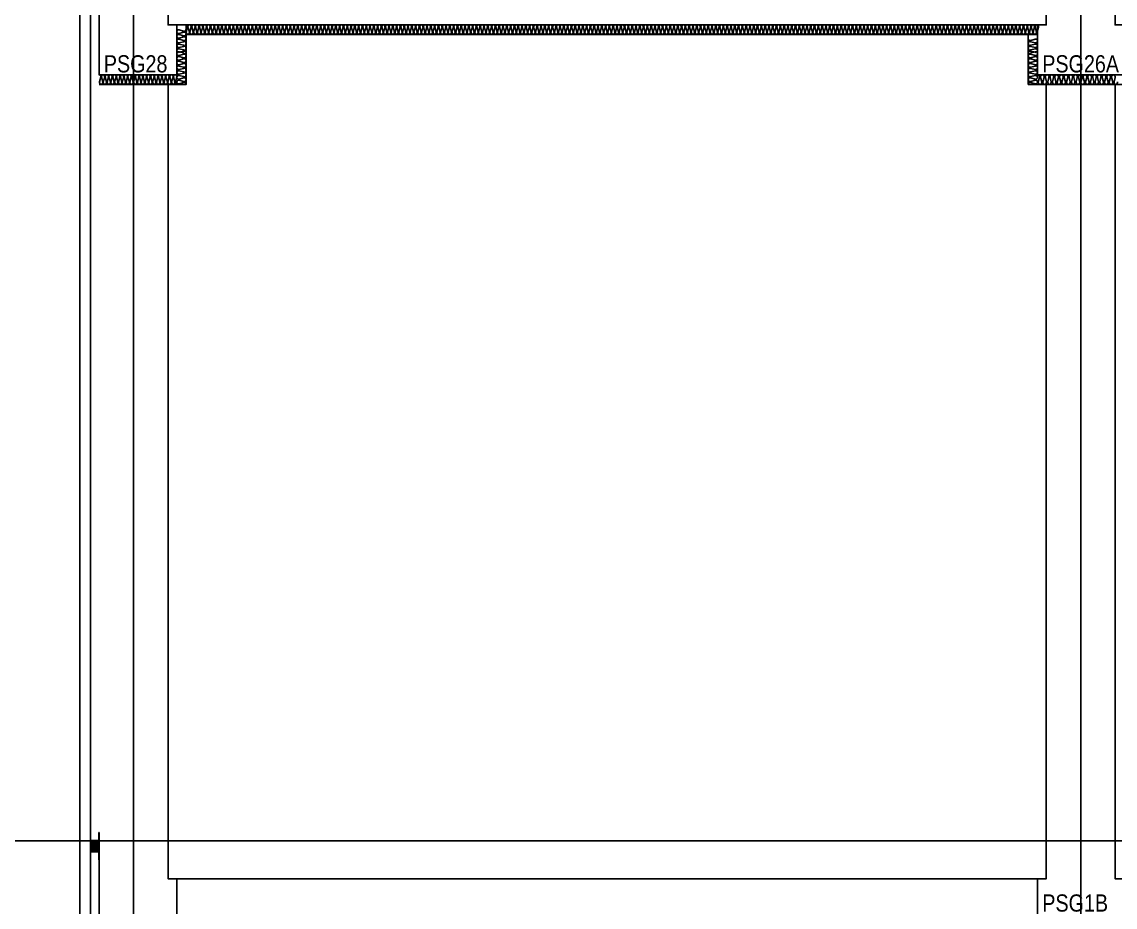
# Model space of a CAD drawing. Header units: millimetres. Extents: x 4754612 to 5801174, y 2368242 to 2777223.
# Drawn here: x 4906365 to 4919063, y 2606980 to 2617266 of the extents above; entities that cross this region are included whole.
import ezdxf
from ezdxf.enums import TextEntityAlignment as Align

# ---------------------------------------------------------------- set-up
doc = ezdxf.new("R2010")
doc.units = ezdxf.units.MM
doc.header["$LTSCALE"] = 1000
doc.linetypes.add('CEN', pattern=[6.2, 6, -0.1, 0, -0.1])
doc.layers.get('DEFPOINTS').update_dxf_attribs({"color": 151})
for name, color, linetype in [('A-ELE-8', 8, 'Continuous'), ('A-중심선', 10, 'CEN'), ('CON', 2, 'Continuous'), ('ELE-3', 6, 'Continuous'), ('FIN-1', 9, 'Continuous'), ('HAT-252', 252, 'Continuous'), ('INS', 251, 'Continuous'), ('PIR판넬', 4, 'Continuous')]:
    doc.layers.add(name, color=color, linetype=linetype)
doc.styles.add('A.NARROW', font='ARIALN.TTF')

# ---------------------------------------------------------------- blocks, each defined once
blk = doc.blocks.new('zw$5D6A')
at = {"layer": 'CON'}
blk.add_lwpolyline([(0, 0), (0, -1100), (900, -1100), (900, -440), (800, -440), (800, 0)], close=True, dxfattribs=at)
at = {"layer": 'DEFPOINTS', "style": 'A.NARROW'}
blk.add_text('PSG2C', height=200, dxfattribs=at).set_placement((54, -972, 0), align=Align.MIDDLE_LEFT)
blk = doc.blocks.new('zw$CF19')
at = {"layer": 'CON'}
blk.add_lwpolyline([(-500, -1100), (-500, -440), (-400, -440), (-400, 0), (400, 0), (400, -440), (500, -440), (500, -1100)], close=True, dxfattribs=at)
at = {"layer": 'DEFPOINTS', "style": 'A.NARROW'}
for s, p in [('PSG1B', (-446, -722, 0)), ('PSG1C', (-446, -972, 0))]:
    blk.add_text(s, height=200, dxfattribs=at).set_placement(p, align=Align.MIDDLE_LEFT)

msp = doc.modelspace()

# ---------------------------------------------------------------- hatches: boundary and pattern name
at = {"layer": 'HAT-252'}
h = msp.add_hatch(dxfattribs=at)
h.set_pattern_fill('CORK', color=256, scale=2.4, style=0)
h.set_pattern_definition([(0, (389154.955, -711207.3365), (0, 7.62), []), (135, (389158.765, -711211.146), (-15.24000658, -15.24000658), [10.776312, -10.776312]), (135, (389160.67, -711211.146), (-15.24000658, -15.24000658), [10.776312, -10.776312]), (135, (389162.575, -711211.146), (-15.24000658, -15.24000658), [10.776312, -10.776312])])
h.paths.add_polyline_path([(4907263.3, 2607749.621), (4907163.3, 2607749.621), (4907163.3, 2607624.621), (4907263.3, 2607624.621)])

# ---------------------------------------------------------------- linework, layer by layer
at = {"layer": 'A-ELE-8'}
for p, q in [((4908063.3, 2616539.621), (4908063.3, 2607749.621)), ((4918263.3, 2616539.621), (4918263.3, 2607749.621)), ((4919063.3, 2616539.621), (4919063.3, 2607749.621))]:
    msp.add_line(p, q, dxfattribs=at)
at = {"layer": 'A-중심선', "ltscale": 5}
for p, q in [((4907663.3, 2560495.412), (4907663.3, 2645427.791)), ((4918663.3, 2560495.412), (4918663.3, 2645427.791)), ((4867905.529, 2607749.621), (5176073.3, 2607749.621))]:
    msp.add_line(p, q, dxfattribs=at)
at = {"layer": 'CON'}
for p, q in [((4908163.3, 2617229.621), (4918163.3, 2617229.621)), ((4907563.3, 2607749.621), (5116763.3, 2607749.621)), ((4908163.3, 2607309.583), (4918163.3, 2607309.583))]:
    msp.add_line(p, q, dxfattribs=at)
for points in [[(4907263.3, 2617649.621), (4907263.3, 2616649.621), (4908163.3, 2616649.621), (4908163.3, 2617229.621), (4908063.3, 2617229.621), (4908063.3, 2617649.621)], [(4919163.3, 2617229.621), (4919163.3, 2616649.621), (4918163.3, 2616649.621), (4918163.3, 2617229.621), (4918263.3, 2617229.621), (4918263.3, 2617649.621), (4919063.3, 2617649.621), (4919063.3, 2617229.621)]]:
    msp.add_lwpolyline(points, close=True, dxfattribs=at)
at = {"layer": 'ELE-3'}
for p, q in [((4907259.46, 2607845.622), (4907259.46, 2607753.461)), ((4907259.46, 2607845.622), (4907263.3, 2607845.622)), ((4907263.3, 2607845.622), (4907263.3, 2607749.621)), ((4907259.46, 2607753.461), (4907163.3, 2607753.461)), ((4907163.3, 2607749.621), (4907163.3, 2607753.461)), ((4907263.3, 2607749.621), (4907163.3, 2607749.621)), ((4907263.3, 2607624.621), (4907163.3, 2607624.621)), ((4907163.3, 2607624.621), (4907163.3, 2607620.781)), ((4907259.46, 2607620.781), (4907163.3, 2607620.781)), ((4907259.46, 2607528.621), (4907259.46, 2607620.781)), ((4907259.46, 2607528.621), (4907263.3, 2607528.621)), ((4907263.3, 2607528.621), (4907263.3, 2607624.621))]:
    msp.add_line(p, q, dxfattribs=at)
at = {"layer": 'FIN-1'}
msp.add_lwpolyline([(4907263.3, 2607749.621), (4907163.3, 2607749.621), (4907163.3, 2607624.621), (4907263.3, 2607624.621)], close=True, dxfattribs=at)
at = {"layer": 'INS'}
msp.add_line((4908273.3, 2617119.621), (4918163.3, 2617119.621), dxfattribs=at)
for points in [[(4907263.3, 2616539.621), (4908273.3, 2616539.621), (4908273.3, 2617229.621)], [(4918053.3, 2617119.621), (4918053.3, 2616539.621), (4919273.3, 2616539.621), (4919273.3, 2617119.621)]]:
    msp.add_lwpolyline(points, dxfattribs=at)
for points in [[(4908273.3, 2616539.621, 0.524855656), (4908243.49, 2616560.191), (4908193.11, 2616546.551, -1.449197861), (4908193.11, 2616587.691), (4908243.49, 2616574.051, 0.524855656), (4908273.3, 2616594.621, 0.524855656), (4908243.49, 2616615.191), (4908193.11, 2616601.551, -1.449197861), (4908193.11, 2616642.691), (4908243.49, 2616629.051, 0.524855656), (4908273.3, 2616649.621, 0.524855656), (4908243.49, 2616670.191), (4908193.11, 2616656.551, -1.449197861), (4908193.11, 2616697.691), (4908243.49, 2616684.051, 0.524855656), (4908273.3, 2616704.621, 0.524855656), (4908243.49, 2616725.191), (4908193.11, 2616711.551, -1.449197861), (4908193.11, 2616752.691), (4908243.49, 2616739.051, 0.524855656), (4908273.3, 2616759.621, 0.524855656), (4908243.49, 2616780.191), (4908193.11, 2616766.551, -1.449197861), (4908193.11, 2616807.691), (4908243.49, 2616794.051, 0.524855656), (4908273.3, 2616814.621, 0.524855656), (4908243.49, 2616835.191), (4908193.11, 2616821.551, -1.449197861), (4908193.11, 2616862.691), (4908243.49, 2616849.051, 0.524855656), (4908273.3, 2616869.621, 0.524855656), (4908243.49, 2616890.191), (4908193.11, 2616876.551, -1.449197861), (4908193.11, 2616917.691), (4908243.49, 2616904.051, 0.63756708), (4908273.3, 2616904.621, 0.524855656), (4908243.49, 2616925.191), (4908193.11, 2616911.551, -1.449197861), (4908193.11, 2616952.691), (4908243.49, 2616939.051, 0.524855656), (4908273.3, 2616959.621, 0.524855656), (4908243.49, 2616980.191), (4908193.11, 2616966.551, -1.449197861), (4908193.11, 2617007.691), (4908243.49, 2616994.051, 0.524855656), (4908273.3, 2617014.621, 0.524855656), (4908243.49, 2617035.191), (4908193.11, 2617021.551, -1.449197861), (4908193.11, 2617062.691), (4908243.49, 2617049.051, 0.524855656), (4908273.3, 2617069.621, 0.524855656), (4908243.49, 2617090.191), (4908193.11, 2617076.551, -1.449197861), (4908193.11, 2617117.691), (4908243.49, 2617104.051, 0.524855656), (4908273.3, 2617124.621, 0.524855656), (4908243.49, 2617145.191), (4908193.11, 2617131.551, -1.449197861), (4908193.11, 2617172.691), (4908243.49, 2617159.051, 0.524855656), (4908273.3, 2617179.621)], [(4908263.3, 2617229.274, -0.596032653), (4908288.304, 2617204.321), (4908271.867, 2617149.534, 1.34), (4908310.367, 2617149.534), (4908293.93, 2617204.321), (4908293.93, 2617204.321, -1.34), (4908332.43, 2617204.321), (4908315.993, 2617149.534, 1.34), (4908354.493, 2617149.534), (4908338.056, 2617204.321), (4908338.056, 2617204.321, -1.34), (4908376.556, 2617204.321), (4908360.119, 2617149.534, 1.34), (4908398.619, 2617149.534), (4908382.182, 2617204.321), (4908382.182, 2617204.321, -1.34), (4908420.682, 2617204.321), (4908404.245, 2617149.534, 1.34), (4908442.745, 2617149.534), (4908426.308, 2617204.321), (4908426.308, 2617204.321, -1.34), (4908464.808, 2617204.321), (4908448.371, 2617149.534, 1.34), (4908486.871, 2617149.534), (4908470.434, 2617204.321), (4908470.434, 2617204.321, -1.34), (4908508.934, 2617204.321), (4908492.497, 2617149.534, 1.34), (4908530.997, 2617149.534), (4908514.56, 2617204.321), (4908514.56, 2617204.321, -1.34), (4908553.06, 2617204.321), (4908536.623, 2617149.534, 1.34), (4908575.123, 2617149.534), (4908558.686, 2617204.321), (4908558.686, 2617204.321, -1.34), (4908597.186, 2617204.321), (4908580.749, 2617149.534, 1.34), (4908619.249, 2617149.534), (4908602.812, 2617204.321), (4908602.812, 2617204.321, -1.34), (4908641.312, 2617204.321), (4908624.875, 2617149.534, 1.34), (4908663.375, 2617149.534), (4908646.938, 2617204.321), (4908646.938, 2617204.321, -1.34), (4908685.438, 2617204.321), (4908669.001, 2617149.534, 1.34), (4908707.501, 2617149.534), (4908691.064, 2617204.321), (4908691.064, 2617204.321, -1.34), (4908729.564, 2617204.321), (4908713.127, 2617149.534, 1.34), (4908751.627, 2617149.534), (4908735.19, 2617204.321), (4908735.19, 2617204.321, -1.34), (4908773.69, 2617204.321), (4908757.253, 2617149.534, 1.34), (4908795.753, 2617149.534), (4908779.316, 2617204.321), (4908779.316, 2617204.321, -1.34), (4908817.816, 2617204.321), (4908801.379, 2617149.534, 1.34), (4908839.879, 2617149.534), (4908823.442, 2617204.321), (4908823.442, 2617204.321, -1.34), (4908861.942, 2617204.321), (4908845.505, 2617149.534, 1.34), (4908884.005, 2617149.534), (4908867.568, 2617204.321), (4908867.568, 2617204.321, -1.34), (4908906.068, 2617204.321), (4908889.63, 2617149.534, 1.34), (4908928.13, 2617149.534), (4908911.693, 2617204.321), (4908911.693, 2617204.321, -1.34), (4908950.193, 2617204.321), (4908933.756, 2617149.534, 1.34), (4908972.256, 2617149.534), (4908955.819, 2617204.321), (4908955.819, 2617204.321, -1.34), (4908994.319, 2617204.321), (4908977.882, 2617149.534, 1.34), (4909016.382, 2617149.534), (4908999.945, 2617204.321), (4908999.945, 2617204.321, -1.34), (4909038.445, 2617204.321), (4909022.008, 2617149.534, 1.34), (4909060.508, 2617149.534), (4909044.071, 2617204.321), (4909044.071, 2617204.321, -1.34), (4909082.571, 2617204.321), (4909066.134, 2617149.534, 1.34), (4909104.634, 2617149.534), (4909088.197, 2617204.321), (4909088.197, 2617204.321, -1.34), (4909126.697, 2617204.321), (4909110.26, 2617149.534, 1.34), (4909148.76, 2617149.534), (4909132.323, 2617204.321), (4909132.323, 2617204.321, -1.34), (4909170.823, 2617204.321), (4909154.386, 2617149.534, 1.34), (4909192.886, 2617149.534), (4909176.449, 2617204.321), (4909176.449, 2617204.321, -1.34), (4909214.949, 2617204.321), (4909198.512, 2617149.534, 1.34), (4909237.012, 2617149.534), (4909220.575, 2617204.321), (4909220.575, 2617204.321, -1.34), (4909259.075, 2617204.321), (4909242.638, 2617149.534, 1.34), (4909281.138, 2617149.534), (4909264.701, 2617204.321), (4909264.701, 2617204.321, -1.34), (4909303.201, 2617204.321), (4909286.764, 2617149.534, 1.34), (4909325.264, 2617149.534), (4909308.827, 2617204.321), (4909308.827, 2617204.321, -1.34), (4909347.327, 2617204.321), (4909330.89, 2617149.534, 1.34), (4909369.39, 2617149.534), (4909352.953, 2617204.321), (4909352.953, 2617204.321, -1.34), (4909391.453, 2617204.321), (4909375.016, 2617149.534, 1.34), (4909413.516, 2617149.534), (4909397.079, 2617204.321), (4909397.079, 2617204.321, -1.34), (4909435.579, 2617204.321), (4909419.142, 2617149.534, 1.34), (4909457.642, 2617149.534), (4909441.205, 2617204.321), (4909441.205, 2617204.321, -1.34), (4909479.705, 2617204.321), (4909463.268, 2617149.534, 1.34), (4909501.768, 2617149.534), (4909485.331, 2617204.321), (4909485.331, 2617204.321, -1.34), (4909523.831, 2617204.321), (4909507.394, 2617149.534, 1.34), (4909545.894, 2617149.534), (4909529.457, 2617204.321), (4909529.457, 2617204.321, -1.34), (4909567.957, 2617204.321), (4909551.52, 2617149.534, 1.34), (4909590.02, 2617149.534), (4909573.583, 2617204.321), (4909573.583, 2617204.321, -1.34), (4909612.083, 2617204.321), (4909595.646, 2617149.534, 1.34), (4909634.146, 2617149.534), (4909617.709, 2617204.321), (4909617.709, 2617204.321, -1.34), (4909656.209, 2617204.321), (4909639.772, 2617149.534, 1.34), (4909678.272, 2617149.534), (4909661.835, 2617204.321), (4909661.835, 2617204.321, -1.34), (4909700.335, 2617204.321), (4909683.898, 2617149.534, 1.34), (4909722.398, 2617149.534), (4909705.961, 2617204.321), (4909705.961, 2617204.321, -1.34), (4909744.461, 2617204.321), (4909728.024, 2617149.534, 1.34), (4909766.524, 2617149.534), (4909750.087, 2617204.321), (4909750.087, 2617204.321, -1.34), (4909788.587, 2617204.321), (4909772.15, 2617149.534, 1.34), (4909810.65, 2617149.534), (4909794.213, 2617204.321), (4909794.213, 2617204.321, -1.34), (4909832.713, 2617204.321), (4909816.276, 2617149.534, 1.34), (4909854.776, 2617149.534), (4909838.339, 2617204.321), (4909838.339, 2617204.321, -1.34), (4909876.839, 2617204.321), (4909860.402, 2617149.534, 1.34), (4909898.902, 2617149.534), (4909882.465, 2617204.321), (4909882.465, 2617204.321, -1.34), (4909920.965, 2617204.321), (4909904.527, 2617149.534, 1.34), (4909943.027, 2617149.534), (4909926.59, 2617204.321), (4909926.59, 2617204.321, -1.34), (4909965.09, 2617204.321), (4909948.653, 2617149.534, 1.34), (4909987.153, 2617149.534), (4909970.716, 2617204.321), (4909970.716, 2617204.321, -1.34), (4910009.216, 2617204.321), (4909992.779, 2617149.534, 1.34), (4910031.279, 2617149.534), (4910014.842, 2617204.321), (4910014.842, 2617204.321, -1.34), (4910053.342, 2617204.321), (4910036.905, 2617149.534, 1.34), (4910075.405, 2617149.534), (4910058.968, 2617204.321), (4910058.968, 2617204.321, -1.34), (4910097.468, 2617204.321), (4910081.031, 2617149.534, 1.34), (4910119.531, 2617149.534), (4910103.094, 2617204.321), (4910103.094, 2617204.321, -1.34), (4910141.594, 2617204.321), (4910125.157, 2617149.534, 1.34), (4910163.657, 2617149.534), (4910147.22, 2617204.321), (4910147.22, 2617204.321, -1.34), (4910185.72, 2617204.321), (4910169.283, 2617149.534, 1.34), (4910207.783, 2617149.534), (4910191.346, 2617204.321), (4910191.346, 2617204.321, -1.34), (4910229.846, 2617204.321), (4910213.409, 2617149.534, 1.34), (4910251.909, 2617149.534), (4910235.472, 2617204.321), (4910235.472, 2617204.321, -1.34), (4910273.972, 2617204.321), (4910257.535, 2617149.534, 1.34), (4910296.035, 2617149.534), (4910279.598, 2617204.321), (4910279.598, 2617204.321, -1.34), (4910318.098, 2617204.321), (4910301.661, 2617149.534, 1.34), (4910340.161, 2617149.534), (4910323.724, 2617204.321), (4910323.724, 2617204.321, -1.34), (4910362.224, 2617204.321), (4910345.787, 2617149.534, 1.34), (4910384.287, 2617149.534), (4910367.85, 2617204.321), (4910367.85, 2617204.321, -1.34), (4910406.35, 2617204.321), (4910389.913, 2617149.534, 1.34), (4910428.413, 2617149.534), (4910411.976, 2617204.321), (4910411.976, 2617204.321, -1.34), (4910450.476, 2617204.321), (4910434.039, 2617149.534, 1.34), (4910472.539, 2617149.534), (4910456.102, 2617204.321), (4910456.102, 2617204.321, -1.34), (4910494.602, 2617204.321), (4910478.165, 2617149.534, 1.34), (4910516.665, 2617149.534), (4910500.228, 2617204.321), (4910500.228, 2617204.321, -1.34), (4910538.728, 2617204.321), (4910522.291, 2617149.534, 1.34), (4910560.791, 2617149.534), (4910544.354, 2617204.321), (4910544.354, 2617204.321, -1.34), (4910582.854, 2617204.321), (4910566.417, 2617149.534, 1.34), (4910604.917, 2617149.534), (4910588.48, 2617204.321), (4910588.48, 2617204.321, -1.34), (4910626.98, 2617204.321), (4910610.543, 2617149.534, 1.34), (4910649.043, 2617149.534), (4910632.606, 2617204.321), (4910632.606, 2617204.321, -1.34), (4910671.106, 2617204.321), (4910654.669, 2617149.534, 1.34), (4910693.169, 2617149.534), (4910676.732, 2617204.321), (4910676.732, 2617204.321, -1.34), (4910715.232, 2617204.321), (4910698.795, 2617149.534, 1.34), (4910737.295, 2617149.534), (4910720.858, 2617204.321), (4910720.858, 2617204.321, -1.34), (4910759.358, 2617204.321), (4910742.921, 2617149.534, 1.34), (4910781.421, 2617149.534), (4910764.984, 2617204.321), (4910764.984, 2617204.321, -1.34), (4910803.484, 2617204.321), (4910787.047, 2617149.534, 1.34), (4910825.547, 2617149.534), (4910809.11, 2617204.321), (4910809.11, 2617204.321, -1.34), (4910847.61, 2617204.321), (4910831.173, 2617149.534, 1.34), (4910869.673, 2617149.534), (4910853.236, 2617204.321), (4910853.236, 2617204.321, -1.34), (4910891.736, 2617204.321), (4910875.299, 2617149.534, 1.34), (4910913.799, 2617149.534), (4910897.362, 2617204.321), (4910897.362, 2617204.321, -1.34), (4910935.862, 2617204.321), (4910919.424, 2617149.534, 1.34), (4910957.924, 2617149.534), (4910941.487, 2617204.321), (4910941.487, 2617204.321, -1.34), (4910979.987, 2617204.321), (4910963.55, 2617149.534, 1.34), (4911002.05, 2617149.534), (4910985.613, 2617204.321), (4910985.613, 2617204.321, -1.34), (4911024.113, 2617204.321), (4911007.676, 2617149.534, 1.34), (4911046.176, 2617149.534), (4911029.739, 2617204.321), (4911029.739, 2617204.321, -1.34), (4911068.239, 2617204.321), (4911051.802, 2617149.534, 1.34), (4911090.302, 2617149.534), (4911073.865, 2617204.321), (4911073.865, 2617204.321, -1.34), (4911112.365, 2617204.321), (4911095.928, 2617149.534, 1.34), (4911134.428, 2617149.534), (4911117.991, 2617204.321), (4911117.991, 2617204.321, -1.34), (4911156.491, 2617204.321), (4911140.054, 2617149.534, 1.34), (4911178.554, 2617149.534), (4911162.117, 2617204.321), (4911162.117, 2617204.321, -1.34), (4911200.617, 2617204.321), (4911184.18, 2617149.534, 1.34), (4911222.68, 2617149.534), (4911206.243, 2617204.321), (4911206.243, 2617204.321, -1.34), (4911244.743, 2617204.321), (4911228.306, 2617149.534, 1.34), (4911266.806, 2617149.534), (4911250.369, 2617204.321), (4911250.369, 2617204.321, -1.34), (4911288.869, 2617204.321), (4911272.432, 2617149.534, 1.34), (4911310.932, 2617149.534), (4911294.495, 2617204.321), (4911294.495, 2617204.321, -1.34), (4911332.995, 2617204.321), (4911316.558, 2617149.534, 1.34), (4911355.058, 2617149.534), (4911338.621, 2617204.321), (4911338.621, 2617204.321, -1.34), (4911377.121, 2617204.321), (4911360.684, 2617149.534, 1.34), (4911399.184, 2617149.534), (4911382.747, 2617204.321), (4911382.747, 2617204.321, -1.34), (4911421.247, 2617204.321), (4911404.81, 2617149.534, 1.34), (4911443.31, 2617149.534), (4911426.873, 2617204.321), (4911426.873, 2617204.321, -1.34), (4911465.373, 2617204.321), (4911448.936, 2617149.534, 1.34), (4911487.436, 2617149.534), (4911470.999, 2617204.321), (4911470.999, 2617204.321, -1.34), (4911509.499, 2617204.321), (4911493.062, 2617149.534, 1.34), (4911531.562, 2617149.534), (4911515.125, 2617204.321), (4911515.125, 2617204.321, -1.34), (4911553.625, 2617204.321), (4911537.188, 2617149.534, 1.34), (4911575.688, 2617149.534), (4911559.251, 2617204.321), (4911559.251, 2617204.321, -1.34), (4911597.751, 2617204.321), (4911581.314, 2617149.534, 1.34), (4911619.814, 2617149.534), (4911603.377, 2617204.321), (4911603.377, 2617204.321, -1.34), (4911641.877, 2617204.321), (4911625.44, 2617149.534, 1.34), (4911663.94, 2617149.534), (4911647.503, 2617204.321), (4911647.503, 2617204.321, -1.34), (4911686.003, 2617204.321), (4911669.566, 2617149.534, 1.34), (4911708.066, 2617149.534), (4911691.629, 2617204.321), (4911691.629, 2617204.321, -1.34), (4911730.129, 2617204.321), (4911713.692, 2617149.534, 1.34), (4911752.192, 2617149.534), (4911735.755, 2617204.321), (4911735.755, 2617204.321, -1.34), (4911774.255, 2617204.321), (4911757.818, 2617149.534, 1.34), (4911796.318, 2617149.534), (4911779.881, 2617204.321), (4911779.881, 2617204.321, -1.34), (4911818.381, 2617204.321), (4911801.944, 2617149.534, 1.34), (4911840.444, 2617149.534), (4911824.007, 2617204.321), (4911824.007, 2617204.321, -1.34), (4911862.507, 2617204.321), (4911846.07, 2617149.534, 1.34), (4911884.57, 2617149.534), (4911868.133, 2617204.321), (4911868.133, 2617204.321, -1.34), (4911906.633, 2617204.321), (4911890.196, 2617149.534, 1.34), (4911928.696, 2617149.534), (4911912.259, 2617204.321), (4911912.259, 2617204.321, -1.34), (4911950.759, 2617204.321), (4911934.321, 2617149.534, 1.34), (4911972.821, 2617149.534), (4911956.384, 2617204.321), (4911956.384, 2617204.321, -1.34), (4911994.884, 2617204.321), (4911978.447, 2617149.534, 1.34), (4912016.947, 2617149.534), (4912000.51, 2617204.321), (4912000.51, 2617204.321, -1.34), (4912039.01, 2617204.321), (4912022.573, 2617149.534, 1.34), (4912061.073, 2617149.534), (4912044.636, 2617204.321), (4912044.636, 2617204.321, -1.34), (4912083.136, 2617204.321), (4912066.699, 2617149.534, 1.34), (4912105.199, 2617149.534), (4912088.762, 2617204.321), (4912088.762, 2617204.321, -1.34), (4912127.262, 2617204.321), (4912110.825, 2617149.534, 1.34), (4912149.325, 2617149.534), (4912132.888, 2617204.321), (4912132.888, 2617204.321, -1.34), (4912171.388, 2617204.321), (4912154.951, 2617149.534, 1.34), (4912193.451, 2617149.534), (4912177.014, 2617204.321), (4912177.014, 2617204.321, -1.34), (4912215.514, 2617204.321), (4912199.077, 2617149.534, 1.34), (4912237.577, 2617149.534), (4912221.14, 2617204.321), (4912221.14, 2617204.321, -1.34), (4912259.64, 2617204.321), (4912243.203, 2617149.534, 1.34), (4912281.703, 2617149.534), (4912265.266, 2617204.321), (4912265.266, 2617204.321, -1.34), (4912303.766, 2617204.321), (4912287.329, 2617149.534, 1.34), (4912325.829, 2617149.534), (4912309.392, 2617204.321), (4912309.392, 2617204.321, -1.34), (4912347.892, 2617204.321), (4912331.455, 2617149.534, 1.34), (4912369.955, 2617149.534), (4912353.518, 2617204.321), (4912353.518, 2617204.321, -1.34), (4912392.018, 2617204.321), (4912375.581, 2617149.534, 1.34), (4912414.081, 2617149.534), (4912397.644, 2617204.321), (4912397.644, 2617204.321, -1.34), (4912436.144, 2617204.321), (4912419.707, 2617149.534, 1.34), (4912458.207, 2617149.534), (4912441.77, 2617204.321), (4912441.77, 2617204.321, -1.34), (4912480.27, 2617204.321), (4912463.833, 2617149.534, 1.34), (4912502.333, 2617149.534), (4912485.896, 2617204.321), (4912485.896, 2617204.321, -1.34), (4912524.396, 2617204.321), (4912507.959, 2617149.534, 1.34), (4912546.459, 2617149.534), (4912530.022, 2617204.321), (4912530.022, 2617204.321, -1.34), (4912568.522, 2617204.321), (4912552.085, 2617149.534, 1.34), (4912590.585, 2617149.534), (4912574.148, 2617204.321), (4912574.148, 2617204.321, -1.34), (4912612.648, 2617204.321), (4912596.211, 2617149.534, 1.34), (4912634.711, 2617149.534), (4912618.274, 2617204.321), (4912618.274, 2617204.321, -1.34), (4912656.774, 2617204.321), (4912640.337, 2617149.534, 1.34), (4912678.837, 2617149.534), (4912662.4, 2617204.321), (4912662.4, 2617204.321, -1.34), (4912700.9, 2617204.321), (4912684.463, 2617149.534, 1.34), (4912722.963, 2617149.534), (4912706.526, 2617204.321), (4912706.526, 2617204.321, -1.34), (4912745.026, 2617204.321), (4912728.589, 2617149.534, 1.34), (4912767.089, 2617149.534), (4912750.652, 2617204.321), (4912750.652, 2617204.321, -1.34), (4912789.152, 2617204.321), (4912772.715, 2617149.534, 1.34), (4912811.215, 2617149.534), (4912794.778, 2617204.321), (4912794.778, 2617204.321, -1.34), (4912833.278, 2617204.321), (4912816.841, 2617149.534, 1.34), (4912855.341, 2617149.534), (4912838.904, 2617204.321), (4912838.904, 2617204.321, -1.34), (4912877.404, 2617204.321), (4912860.967, 2617149.534, 1.34), (4912899.467, 2617149.534), (4912883.03, 2617204.321), (4912883.03, 2617204.321, -1.34), (4912921.53, 2617204.321), (4912905.093, 2617149.534, 1.34), (4912943.593, 2617149.534), (4912927.156, 2617204.321), (4912927.156, 2617204.321, -1.34), (4912965.656, 2617204.321), (4912949.218, 2617149.534, 1.34), (4912987.718, 2617149.534), (4912971.281, 2617204.321), (4912971.281, 2617204.321, -1.34), (4913009.781, 2617204.321), (4912993.344, 2617149.534, 1.34), (4913031.844, 2617149.534), (4913015.407, 2617204.321), (4913015.407, 2617204.321, -1.34), (4913053.907, 2617204.321), (4913037.47, 2617149.534, 1.34), (4913075.97, 2617149.534), (4913059.533, 2617204.321), (4913059.533, 2617204.321, -1.34), (4913098.033, 2617204.321), (4913081.596, 2617149.534, 1.34), (4913120.096, 2617149.534), (4913103.659, 2617204.321), (4913103.659, 2617204.321, -1.34), (4913142.159, 2617204.321), (4913125.722, 2617149.534, 1.34), (4913164.222, 2617149.534), (4913147.785, 2617204.321), (4913147.785, 2617204.321, -1.34), (4913186.285, 2617204.321), (4913169.848, 2617149.534, 1.34), (4913208.348, 2617149.534), (4913191.911, 2617204.321), (4913191.911, 2617204.321, -1.34), (4913230.411, 2617204.321), (4913213.974, 2617149.534, 1.34), (4913252.474, 2617149.534), (4913236.037, 2617204.321), (4913236.037, 2617204.321, -1.34), (4913274.537, 2617204.321), (4913258.1, 2617149.534, 1.34), (4913296.6, 2617149.534), (4913280.163, 2617204.321), (4913280.163, 2617204.321, -1.34), (4913318.663, 2617204.321), (4913302.226, 2617149.534, 1.34), (4913340.726, 2617149.534), (4913324.289, 2617204.321), (4913324.289, 2617204.321, -1.34), (4913362.789, 2617204.321), (4913346.352, 2617149.534, 1.34), (4913384.852, 2617149.534), (4913368.415, 2617204.321), (4913368.415, 2617204.321, -1.34), (4913406.915, 2617204.321), (4913390.478, 2617149.534, 1.34), (4913428.978, 2617149.534), (4913412.541, 2617204.321), (4913412.541, 2617204.321, -1.34), (4913451.041, 2617204.321), (4913434.604, 2617149.534, 1.34), (4913473.104, 2617149.534), (4913456.667, 2617204.321), (4913456.667, 2617204.321, -1.34), (4913495.167, 2617204.321), (4913478.73, 2617149.534, 1.34), (4913517.23, 2617149.534), (4913500.793, 2617204.321), (4913500.793, 2617204.321, -1.34), (4913539.293, 2617204.321), (4913522.856, 2617149.534, 1.34), (4913561.356, 2617149.534), (4913544.919, 2617204.321), (4913544.919, 2617204.321, -1.34), (4913583.419, 2617204.321), (4913566.982, 2617149.534, 1.34), (4913605.482, 2617149.534), (4913589.045, 2617204.321), (4913589.045, 2617204.321, -1.34), (4913627.545, 2617204.321), (4913611.108, 2617149.534, 1.34), (4913649.608, 2617149.534), (4913633.171, 2617204.321), (4913633.171, 2617204.321, -1.34), (4913671.671, 2617204.321), (4913655.234, 2617149.534, 1.34), (4913693.734, 2617149.534), (4913677.297, 2617204.321), (4913677.297, 2617204.321, -1.34), (4913715.797, 2617204.321), (4913699.36, 2617149.534, 1.34), (4913737.86, 2617149.534), (4913721.423, 2617204.321), (4913721.423, 2617204.321, -1.34), (4913759.923, 2617204.321), (4913743.486, 2617149.534, 1.34), (4913781.986, 2617149.534), (4913765.549, 2617204.321), (4913765.549, 2617204.321, -1.34), (4913804.049, 2617204.321), (4913787.612, 2617149.534, 1.34), (4913826.112, 2617149.534), (4913809.675, 2617204.321), (4913809.675, 2617204.321, -1.34), (4913848.175, 2617204.321), (4913831.738, 2617149.534, 1.34), (4913870.238, 2617149.534), (4913853.801, 2617204.321), (4913853.801, 2617204.321, -1.34), (4913892.301, 2617204.321), (4913875.864, 2617149.534, 1.34), (4913914.364, 2617149.534), (4913897.927, 2617204.321), (4913897.927, 2617204.321, -1.34), (4913936.427, 2617204.321), (4913919.99, 2617149.534, 1.34), (4913958.49, 2617149.534), (4913942.053, 2617204.321), (4913942.053, 2617204.321, -1.34), (4913980.553, 2617204.321), (4913964.115, 2617149.534, 1.34), (4914002.615, 2617149.534), (4913986.178, 2617204.321), (4913986.178, 2617204.321, -1.34), (4914024.678, 2617204.321), (4914008.241, 2617149.534, 1.34), (4914046.741, 2617149.534), (4914030.304, 2617204.321), (4914030.304, 2617204.321, -1.34), (4914068.804, 2617204.321), (4914052.367, 2617149.534, 1.34), (4914090.867, 2617149.534), (4914074.43, 2617204.321), (4914074.43, 2617204.321, -1.34), (4914112.93, 2617204.321), (4914096.493, 2617149.534, 1.34), (4914134.993, 2617149.534), (4914118.556, 2617204.321), (4914118.556, 2617204.321, -1.34), (4914157.056, 2617204.321), (4914140.619, 2617149.534, 1.34), (4914179.119, 2617149.534), (4914162.682, 2617204.321), (4914162.682, 2617204.321, -1.34), (4914201.182, 2617204.321), (4914184.745, 2617149.534, 1.34), (4914223.245, 2617149.534), (4914206.808, 2617204.321), (4914206.808, 2617204.321, -1.34), (4914245.308, 2617204.321), (4914228.871, 2617149.534, 1.34), (4914267.371, 2617149.534), (4914250.934, 2617204.321), (4914250.934, 2617204.321, -1.34), (4914289.434, 2617204.321), (4914272.997, 2617149.534, 1.34), (4914311.497, 2617149.534), (4914295.06, 2617204.321), (4914295.06, 2617204.321, -1.34), (4914333.56, 2617204.321), (4914317.123, 2617149.534, 1.34), (4914355.623, 2617149.534), (4914339.186, 2617204.321), (4914339.186, 2617204.321, -1.34), (4914377.686, 2617204.321), (4914361.249, 2617149.534, 1.34), (4914399.749, 2617149.534), (4914383.312, 2617204.321), (4914383.312, 2617204.321, -1.34), (4914421.812, 2617204.321), (4914405.375, 2617149.534, 1.34), (4914443.875, 2617149.534), (4914427.438, 2617204.321), (4914427.438, 2617204.321, -1.34), (4914465.938, 2617204.321), (4914449.501, 2617149.534, 1.34), (4914488.001, 2617149.534), (4914471.564, 2617204.321), (4914471.564, 2617204.321, -1.34), (4914510.064, 2617204.321), (4914493.627, 2617149.534, 1.34), (4914532.127, 2617149.534), (4914515.69, 2617204.321), (4914515.69, 2617204.321, -1.34), (4914554.19, 2617204.321), (4914537.753, 2617149.534, 1.34), (4914576.253, 2617149.534), (4914559.816, 2617204.321), (4914559.816, 2617204.321, -1.34), (4914598.316, 2617204.321), (4914581.879, 2617149.534, 1.34), (4914620.379, 2617149.534), (4914603.942, 2617204.321), (4914603.942, 2617204.321, -1.34), (4914642.442, 2617204.321), (4914626.005, 2617149.534, 1.34), (4914664.505, 2617149.534), (4914648.068, 2617204.321), (4914648.068, 2617204.321, -1.34), (4914686.568, 2617204.321), (4914670.131, 2617149.534, 1.34), (4914708.631, 2617149.534), (4914692.194, 2617204.321), (4914692.194, 2617204.321, -1.34), (4914730.694, 2617204.321), (4914714.257, 2617149.534, 1.34), (4914752.757, 2617149.534), (4914736.32, 2617204.321), (4914736.32, 2617204.321, -1.34), (4914774.82, 2617204.321), (4914758.383, 2617149.534, 1.34), (4914796.883, 2617149.534), (4914780.446, 2617204.321), (4914780.446, 2617204.321, -1.34), (4914818.946, 2617204.321), (4914802.509, 2617149.534, 1.34), (4914841.009, 2617149.534), (4914824.572, 2617204.321), (4914824.572, 2617204.321, -1.34), (4914863.072, 2617204.321), (4914846.635, 2617149.534, 1.34), (4914885.135, 2617149.534), (4914868.698, 2617204.321), (4914868.698, 2617204.321, -1.34), (4914907.198, 2617204.321), (4914890.761, 2617149.534, 1.34), (4914929.261, 2617149.534), (4914912.824, 2617204.321), (4914912.824, 2617204.321, -1.34), (4914951.324, 2617204.321), (4914934.887, 2617149.534, 1.34), (4914973.387, 2617149.534), (4914956.95, 2617204.321), (4914956.95, 2617204.321, -1.34), (4914995.45, 2617204.321), (4914979.012, 2617149.534, 1.34), (4915017.512, 2617149.534), (4915001.075, 2617204.321), (4915001.075, 2617204.321, -1.34), (4915039.575, 2617204.321), (4915023.138, 2617149.534, 1.34), (4915061.638, 2617149.534), (4915045.201, 2617204.321), (4915045.201, 2617204.321, -1.34), (4915083.701, 2617204.321), (4915067.264, 2617149.534, 1.34), (4915105.764, 2617149.534), (4915089.327, 2617204.321), (4915089.327, 2617204.321, -1.34), (4915127.827, 2617204.321), (4915111.39, 2617149.534, 1.34), (4915149.89, 2617149.534), (4915133.453, 2617204.321), (4915133.453, 2617204.321, -1.34), (4915171.953, 2617204.321), (4915155.516, 2617149.534, 1.34), (4915194.016, 2617149.534), (4915177.579, 2617204.321), (4915177.579, 2617204.321, -1.34), (4915216.079, 2617204.321), (4915199.642, 2617149.534, 1.34), (4915238.142, 2617149.534), (4915221.705, 2617204.321), (4915221.705, 2617204.321, -1.34), (4915260.205, 2617204.321), (4915243.768, 2617149.534, 1.34), (4915282.268, 2617149.534), (4915265.831, 2617204.321), (4915265.831, 2617204.321, -1.34), (4915304.331, 2617204.321), (4915287.894, 2617149.534, 1.34), (4915326.394, 2617149.534), (4915309.957, 2617204.321), (4915309.957, 2617204.321, -1.34), (4915348.457, 2617204.321), (4915332.02, 2617149.534, 1.34), (4915370.52, 2617149.534), (4915354.083, 2617204.321), (4915354.083, 2617204.321, -1.34), (4915392.583, 2617204.321), (4915376.146, 2617149.534, 1.34), (4915414.646, 2617149.534), (4915398.209, 2617204.321), (4915398.209, 2617204.321, -1.34), (4915436.709, 2617204.321), (4915420.272, 2617149.534, 1.34), (4915458.772, 2617149.534), (4915442.335, 2617204.321), (4915442.335, 2617204.321, -1.34), (4915480.835, 2617204.321), (4915464.398, 2617149.534, 1.34), (4915502.898, 2617149.534), (4915486.461, 2617204.321), (4915486.461, 2617204.321, -1.34), (4915524.961, 2617204.321), (4915508.524, 2617149.534, 1.34), (4915547.024, 2617149.534), (4915530.587, 2617204.321), (4915530.587, 2617204.321, -1.34), (4915569.087, 2617204.321), (4915552.65, 2617149.534, 1.34), (4915591.15, 2617149.534), (4915574.713, 2617204.321), (4915574.713, 2617204.321, -1.34), (4915613.213, 2617204.321), (4915596.776, 2617149.534, 1.34), (4915635.276, 2617149.534), (4915618.839, 2617204.321), (4915618.839, 2617204.321, -1.34), (4915657.339, 2617204.321), (4915640.902, 2617149.534, 1.34), (4915679.402, 2617149.534), (4915662.965, 2617204.321), (4915662.965, 2617204.321, -1.34), (4915701.465, 2617204.321), (4915685.028, 2617149.534, 1.34), (4915723.528, 2617149.534), (4915707.091, 2617204.321), (4915707.091, 2617204.321, -1.34), (4915745.591, 2617204.321), (4915729.154, 2617149.534, 1.34), (4915767.654, 2617149.534), (4915751.217, 2617204.321), (4915751.217, 2617204.321, -1.34), (4915789.717, 2617204.321), (4915773.28, 2617149.534, 1.34), (4915811.78, 2617149.534), (4915795.343, 2617204.321), (4915795.343, 2617204.321, -1.34), (4915833.843, 2617204.321), (4915817.406, 2617149.534, 1.34), (4915855.906, 2617149.534), (4915839.469, 2617204.321), (4915839.469, 2617204.321, -1.34), (4915877.969, 2617204.321), (4915861.532, 2617149.534, 1.34), (4915900.032, 2617149.534), (4915883.595, 2617204.321), (4915883.595, 2617204.321, -1.34), (4915922.095, 2617204.321), (4915905.658, 2617149.534, 1.34), (4915944.158, 2617149.534), (4915927.721, 2617204.321), (4915927.721, 2617204.321, -1.34), (4915966.221, 2617204.321), (4915949.784, 2617149.534, 1.34), (4915988.284, 2617149.534), (4915971.847, 2617204.321), (4915971.847, 2617204.321, -1.34), (4916010.347, 2617204.321), (4915993.909, 2617149.534, 1.34), (4916032.409, 2617149.534), (4916015.972, 2617204.321), (4916015.972, 2617204.321, -1.34), (4916054.472, 2617204.321), (4916038.035, 2617149.534, 1.34), (4916076.535, 2617149.534), (4916060.098, 2617204.321), (4916060.098, 2617204.321, -1.34), (4916098.598, 2617204.321), (4916082.161, 2617149.534, 1.34), (4916120.661, 2617149.534), (4916104.224, 2617204.321), (4916104.224, 2617204.321, -1.34), (4916142.724, 2617204.321), (4916126.287, 2617149.534, 1.34), (4916164.787, 2617149.534), (4916148.35, 2617204.321), (4916148.35, 2617204.321, -1.34), (4916186.85, 2617204.321), (4916170.413, 2617149.534, 1.34), (4916208.913, 2617149.534), (4916192.476, 2617204.321), (4916192.476, 2617204.321, -1.34), (4916230.976, 2617204.321), (4916214.539, 2617149.534, 1.34), (4916253.039, 2617149.534), (4916236.602, 2617204.321), (4916236.602, 2617204.321, -1.34), (4916275.102, 2617204.321), (4916258.665, 2617149.534, 1.34), (4916297.165, 2617149.534), (4916280.728, 2617204.321), (4916280.728, 2617204.321, -1.34), (4916319.228, 2617204.321), (4916302.791, 2617149.534, 1.34), (4916341.291, 2617149.534), (4916324.854, 2617204.321), (4916324.854, 2617204.321, -1.34), (4916363.354, 2617204.321), (4916346.917, 2617149.534, 1.34), (4916385.417, 2617149.534), (4916368.98, 2617204.321), (4916368.98, 2617204.321, -1.34), (4916407.48, 2617204.321), (4916391.043, 2617149.534, 1.34), (4916429.543, 2617149.534), (4916413.106, 2617204.321), (4916413.106, 2617204.321, -1.34), (4916451.606, 2617204.321), (4916435.169, 2617149.534, 1.34), (4916473.669, 2617149.534), (4916457.232, 2617204.321), (4916457.232, 2617204.321, -1.34), (4916495.732, 2617204.321), (4916479.295, 2617149.534, 1.34), (4916517.795, 2617149.534), (4916501.358, 2617204.321), (4916501.358, 2617204.321, -1.34), (4916539.858, 2617204.321), (4916523.421, 2617149.534, 1.34), (4916561.921, 2617149.534), (4916545.484, 2617204.321), (4916545.484, 2617204.321, -1.34), (4916583.984, 2617204.321), (4916567.547, 2617149.534, 1.34), (4916606.047, 2617149.534), (4916589.61, 2617204.321), (4916589.61, 2617204.321, -1.34), (4916628.11, 2617204.321), (4916611.673, 2617149.534, 1.34), (4916650.173, 2617149.534), (4916633.736, 2617204.321), (4916633.736, 2617204.321, -1.34), (4916672.236, 2617204.321), (4916655.799, 2617149.534, 1.34), (4916694.299, 2617149.534), (4916677.862, 2617204.321), (4916677.862, 2617204.321, -1.34), (4916716.362, 2617204.321), (4916699.925, 2617149.534, 1.34), (4916738.425, 2617149.534), (4916721.988, 2617204.321), (4916721.988, 2617204.321, -1.34), (4916760.488, 2617204.321), (4916744.051, 2617149.534, 1.34), (4916782.551, 2617149.534), (4916766.114, 2617204.321), (4916766.114, 2617204.321, -1.34), (4916804.614, 2617204.321), (4916788.177, 2617149.534, 1.34), (4916826.677, 2617149.534), (4916810.24, 2617204.321), (4916810.24, 2617204.321, -1.34), (4916848.74, 2617204.321), (4916832.303, 2617149.534, 1.34), (4916870.803, 2617149.534), (4916854.366, 2617204.321), (4916854.366, 2617204.321, -1.34), (4916892.866, 2617204.321), (4916876.429, 2617149.534, 1.34), (4916914.929, 2617149.534), (4916898.492, 2617204.321), (4916898.492, 2617204.321, -1.34), (4916936.992, 2617204.321), (4916920.555, 2617149.534, 1.34), (4916959.055, 2617149.534), (4916942.618, 2617204.321), (4916942.618, 2617204.321, -1.34), (4916981.118, 2617204.321), (4916964.681, 2617149.534, 1.34), (4917003.181, 2617149.534), (4916986.744, 2617204.321), (4916986.744, 2617204.321, -1.34), (4917025.244, 2617204.321), (4917008.806, 2617149.534, 1.34), (4917047.306, 2617149.534), (4917030.869, 2617204.321), (4917030.869, 2617204.321, -1.34), (4917069.369, 2617204.321), (4917052.932, 2617149.534, 1.34), (4917091.432, 2617149.534), (4917074.995, 2617204.321), (4917074.995, 2617204.321, -1.34), (4917113.495, 2617204.321), (4917097.058, 2617149.534, 1.34), (4917135.558, 2617149.534), (4917119.121, 2617204.321), (4917119.121, 2617204.321, -1.34), (4917157.621, 2617204.321), (4917141.184, 2617149.534, 1.34), (4917179.684, 2617149.534), (4917163.247, 2617204.321), (4917163.247, 2617204.321, -1.34), (4917201.747, 2617204.321), (4917185.31, 2617149.534, 1.34), (4917223.81, 2617149.534), (4917207.373, 2617204.321), (4917207.373, 2617204.321, -1.34), (4917245.873, 2617204.321), (4917229.436, 2617149.534, 1.34), (4917267.936, 2617149.534), (4917251.499, 2617204.321), (4917251.499, 2617204.321, -1.34), (4917289.999, 2617204.321), (4917273.562, 2617149.534, 1.34), (4917312.062, 2617149.534), (4917295.625, 2617204.321), (4917295.625, 2617204.321, -1.34), (4917334.125, 2617204.321), (4917317.688, 2617149.534, 1.34), (4917356.188, 2617149.534), (4917339.751, 2617204.321), (4917339.751, 2617204.321, -1.34), (4917378.251, 2617204.321), (4917361.814, 2617149.534, 1.34), (4917400.314, 2617149.534), (4917383.877, 2617204.321), (4917383.877, 2617204.321, -1.34), (4917422.377, 2617204.321), (4917405.94, 2617149.534, 1.34), (4917444.44, 2617149.534), (4917428.003, 2617204.321), (4917428.003, 2617204.321, -1.34), (4917466.503, 2617204.321), (4917450.066, 2617149.534, 1.34), (4917488.566, 2617149.534), (4917472.129, 2617204.321), (4917472.129, 2617204.321, -1.34), (4917510.629, 2617204.321), (4917494.192, 2617149.534, 1.34), (4917532.692, 2617149.534), (4917516.255, 2617204.321), (4917516.255, 2617204.321, -1.34), (4917554.755, 2617204.321), (4917538.318, 2617149.534, 1.34), (4917576.818, 2617149.534), (4917560.381, 2617204.321), (4917560.381, 2617204.321, -1.34), (4917598.881, 2617204.321), (4917582.444, 2617149.534, 1.34), (4917620.944, 2617149.534), (4917604.507, 2617204.321), (4917604.507, 2617204.321, -1.34), (4917643.007, 2617204.321), (4917626.57, 2617149.534, 1.34), (4917665.07, 2617149.534), (4917648.633, 2617204.321), (4917648.633, 2617204.321, -1.34), (4917687.133, 2617204.321), (4917670.696, 2617149.534, 1.34), (4917709.196, 2617149.534), (4917692.759, 2617204.321), (4917692.759, 2617204.321, -1.34), (4917731.259, 2617204.321), (4917714.822, 2617149.534, 1.34), (4917753.322, 2617149.534), (4917736.885, 2617204.321), (4917736.885, 2617204.321, -1.34), (4917775.385, 2617204.321), (4917758.948, 2617149.534, 1.34), (4917797.448, 2617149.534), (4917781.011, 2617204.321), (4917781.011, 2617204.321, -1.34), (4917819.511, 2617204.321), (4917803.074, 2617149.534, 1.34), (4917841.574, 2617149.534), (4917825.137, 2617204.321), (4917825.137, 2617204.321, -1.34), (4917863.637, 2617204.321), (4917847.2, 2617149.534, 1.34), (4917885.7, 2617149.534), (4917869.263, 2617204.321), (4917869.263, 2617204.321, -1.34), (4917907.763, 2617204.321), (4917891.326, 2617149.534, 1.34), (4917929.826, 2617149.534), (4917913.389, 2617204.321), (4917913.389, 2617204.321, -1.34), (4917951.889, 2617204.321), (4917935.452, 2617149.534, 1.34), (4917973.952, 2617149.534), (4917957.515, 2617204.321), (4917957.515, 2617204.321, -1.34), (4917996.015, 2617204.321), (4917979.578, 2617149.534, 1.34), (4918018.078, 2617149.534), (4918001.641, 2617204.321), (4918001.641, 2617204.321, -1.34), (4918040.141, 2617204.321), (4918023.703, 2617149.534, 1.34), (4918062.203, 2617149.534), (4918045.766, 2617204.321), (4918045.766, 2617204.321, -1.34), (4918084.266, 2617204.321), (4918067.829, 2617149.534, 1.34), (4918106.329, 2617149.534), (4918089.892, 2617204.321), (4918089.892, 2617204.321, -1.34), (4918128.392, 2617204.321), (4918111.955, 2617149.534, 1.34), (4918150.455, 2617149.534), (4918134.018, 2617204.321), (4918134.018, 2617204.321, -1.34), (4918172.518, 2617204.321), (4918156.081, 2617149.534, 0.313982662), (4918163.3, 2617127.742, 0.313982662)], [(4918053.3, 2617069.621, 0.524855656), (4918083.11, 2617049.051), (4918133.49, 2617062.691, -1.449197861), (4918133.49, 2617021.551), (4918083.11, 2617035.191, 0.524855656), (4918053.3, 2617014.621, 0.524855656), (4918083.11, 2616994.051), (4918133.49, 2617007.691, -1.449197861), (4918133.49, 2616966.551), (4918083.11, 2616980.191, 0.524855656), (4918053.3, 2616959.621, 0.524855656), (4918083.11, 2616939.051), (4918133.49, 2616952.691, -1.449197861), (4918133.49, 2616911.551), (4918083.11, 2616925.191, 0.524855656), (4918053.3, 2616904.621, 0.63756708), (4918083.11, 2616904.051), (4918133.49, 2616917.691, -1.449197861), (4918133.49, 2616876.551), (4918083.11, 2616890.191, 0.524855656), (4918053.3, 2616869.621, 0.524855656), (4918083.11, 2616849.051), (4918133.49, 2616862.691, -1.449197861), (4918133.49, 2616821.551), (4918083.11, 2616835.191, 0.524855656), (4918053.3, 2616814.621, 0.524855656), (4918083.11, 2616794.051), (4918133.49, 2616807.691, -1.449197861), (4918133.49, 2616766.551), (4918083.11, 2616780.191, 0.524855656), (4918053.3, 2616759.621, 0.524855656), (4918083.11, 2616739.051), (4918133.49, 2616752.691, -1.449197861), (4918133.49, 2616711.551), (4918083.11, 2616725.191, 0.524855656), (4918053.3, 2616704.621, 0.524855656), (4918083.11, 2616684.051), (4918133.49, 2616697.691, -1.449197861), (4918133.49, 2616656.551), (4918083.11, 2616670.191, 0.524855656), (4918053.3, 2616649.621, 0.524855656), (4918083.11, 2616629.051), (4918133.49, 2616642.691, -1.449197861), (4918133.49, 2616601.551), (4918083.11, 2616615.191, 0.524855656), (4918053.3, 2616594.621, 0.524855656), (4918083.11, 2616574.051), (4918133.49, 2616587.691, -1.449197861), (4918133.49, 2616546.551), (4918083.11, 2616560.191, 0.524855656), (4918053.3, 2616539.621)], [(4907257.546, 2616648.779, -0.596032653), (4907282.55, 2616623.826), (4907266.113, 2616569.039, 1.34), (4907304.613, 2616569.039), (4907288.176, 2616623.826), (4907288.176, 2616623.826, -1.34), (4907326.676, 2616623.826), (4907310.239, 2616569.039, 1.34), (4907348.739, 2616569.039), (4907332.302, 2616623.826), (4907332.302, 2616623.826, -1.34), (4907370.802, 2616623.826), (4907354.365, 2616569.039, 1.34), (4907392.865, 2616569.039), (4907376.428, 2616623.826), (4907376.428, 2616623.826, -1.34), (4907414.928, 2616623.826), (4907398.491, 2616569.039, 1.34), (4907436.991, 2616569.039), (4907420.554, 2616623.826), (4907420.554, 2616623.826, -1.34), (4907459.054, 2616623.826), (4907442.617, 2616569.039, 1.34), (4907481.117, 2616569.039), (4907464.68, 2616623.826), (4907464.68, 2616623.826, -1.34), (4907503.18, 2616623.826), (4907486.743, 2616569.039, 1.34), (4907525.243, 2616569.039), (4907508.806, 2616623.826), (4907508.806, 2616623.826, -1.34), (4907547.306, 2616623.826), (4907530.869, 2616569.039, 1.34), (4907569.369, 2616569.039), (4907552.932, 2616623.826), (4907552.932, 2616623.826, -1.34), (4907591.432, 2616623.826), (4907574.995, 2616569.039, 1.34), (4907613.495, 2616569.039), (4907597.058, 2616623.826), (4907597.058, 2616623.826, -1.34), (4907635.558, 2616623.826), (4907619.121, 2616569.039, 1.34), (4907657.621, 2616569.039), (4907641.184, 2616623.826), (4907641.184, 2616623.826, -1.34), (4907679.684, 2616623.826), (4907663.247, 2616569.039, 1.34), (4907701.747, 2616569.039), (4907685.31, 2616623.826), (4907685.31, 2616623.826, -1.34), (4907723.81, 2616623.826), (4907707.373, 2616569.039, 1.34), (4907745.873, 2616569.039), (4907729.436, 2616623.826), (4907729.436, 2616623.826, -1.34), (4907767.936, 2616623.826), (4907751.499, 2616569.039, 1.34), (4907789.999, 2616569.039), (4907773.562, 2616623.826), (4907773.562, 2616623.826, -1.34), (4907812.062, 2616623.826), (4907795.625, 2616569.039, 1.34), (4907834.125, 2616569.039), (4907817.688, 2616623.826), (4907817.688, 2616623.826, -1.34), (4907856.188, 2616623.826), (4907839.751, 2616569.039, 1.34), (4907878.251, 2616569.039), (4907861.814, 2616623.826), (4907861.814, 2616623.826, -1.34), (4907900.314, 2616623.826), (4907883.877, 2616569.039, 1.34), (4907922.377, 2616569.039), (4907905.94, 2616623.826), (4907905.94, 2616623.826, -1.34), (4907944.44, 2616623.826), (4907928.003, 2616569.039, 1.34), (4907966.503, 2616569.039), (4907950.066, 2616623.826), (4907950.066, 2616623.826, -1.34), (4907988.566, 2616623.826), (4907972.129, 2616569.039, 1.34), (4908010.629, 2616569.039), (4907994.192, 2616623.826), (4907994.192, 2616623.826, -1.34), (4908032.692, 2616623.826), (4908016.255, 2616569.039, 1.34), (4908054.755, 2616569.039), (4908038.318, 2616623.826), (4908038.318, 2616623.826, -1.34), (4908076.818, 2616623.826), (4908060.38, 2616569.039, 1.34), (4908098.88, 2616569.039), (4908082.443, 2616623.826), (4908082.443, 2616623.826, -1.34), (4908120.943, 2616623.826), (4908104.506, 2616569.039, 1.34), (4908143.006, 2616569.039), (4908126.569, 2616623.826), (4908126.569, 2616623.826, -1.34), (4908165.069, 2616623.826), (4908148.632, 2616569.039, 0.431412482), (4908163.3, 2616543.774, 0.431412482)], [(4918163.3, 2616649.621, -0.524855656), (4918183.87, 2616619.811), (4918170.23, 2616569.431, 1.449197861), (4918211.37, 2616569.431), (4918197.73, 2616619.811, -0.524855656), (4918218.3, 2616649.621, -0.524855656), (4918238.87, 2616619.811), (4918225.23, 2616569.431, 1.449197861), (4918266.37, 2616569.431), (4918252.73, 2616619.811, -0.524855656), (4918273.3, 2616649.621, -0.524855656), (4918293.87, 2616619.811), (4918280.23, 2616569.431, 1.449197861), (4918321.37, 2616569.431), (4918307.73, 2616619.811, -0.524855656), (4918328.3, 2616649.621, -0.524855656), (4918348.87, 2616619.811), (4918335.23, 2616569.431, 1.449197861), (4918376.37, 2616569.431), (4918362.73, 2616619.811, -0.524855656), (4918383.3, 2616649.621, -0.524855656), (4918403.87, 2616619.811), (4918390.23, 2616569.431, 1.449197861), (4918431.37, 2616569.431), (4918417.73, 2616619.811, -0.524855656), (4918438.3, 2616649.621, -0.524855656), (4918458.87, 2616619.811), (4918445.23, 2616569.431, 1.449197861), (4918486.37, 2616569.431), (4918472.73, 2616619.811, -0.524855656), (4918493.3, 2616649.621, -0.524855656), (4918513.87, 2616619.811), (4918500.23, 2616569.431, 1.449197861), (4918541.37, 2616569.431), (4918527.73, 2616619.811, -0.524855656), (4918548.3, 2616649.621, -0.524855656), (4918568.87, 2616619.811), (4918555.23, 2616569.431, 1.449197861), (4918596.37, 2616569.431), (4918582.73, 2616619.811, -0.524855656), (4918603.3, 2616649.621, -0.524855656), (4918623.87, 2616619.811), (4918610.23, 2616569.431, 1.449197861), (4918651.37, 2616569.431), (4918637.73, 2616619.811, -0.524855656), (4918658.3, 2616649.621, -0.524855656), (4918678.87, 2616619.811), (4918665.23, 2616569.431, 1.449197861), (4918706.37, 2616569.431), (4918692.73, 2616619.811, -0.524855656), (4918713.3, 2616649.621, -0.524855656), (4918733.87, 2616619.811), (4918720.23, 2616569.431, 1.449197861), (4918761.37, 2616569.431), (4918747.73, 2616619.811, -0.524855656), (4918768.3, 2616649.621, -0.524855656), (4918788.87, 2616619.811), (4918775.23, 2616569.431, 1.449197861), (4918816.37, 2616569.431), (4918802.73, 2616619.811, -0.524855656), (4918823.3, 2616649.621, -0.524855656), (4918843.87, 2616619.811), (4918830.23, 2616569.431, 1.449197861), (4918871.37, 2616569.431), (4918857.73, 2616619.811, -0.524855656), (4918878.3, 2616649.621, -0.524855656), (4918898.87, 2616619.811), (4918885.23, 2616569.431, 1.449197861), (4918926.37, 2616569.431), (4918912.73, 2616619.811, -0.524855656), (4918933.3, 2616649.621, -0.524855656), (4918953.87, 2616619.811), (4918940.23, 2616569.431, 1.449197861), (4918981.37, 2616569.431), (4918967.73, 2616619.811, -0.524855656), (4918988.3, 2616649.621, -0.524855656), (4919008.87, 2616619.811), (4918995.23, 2616569.431, 1.449197861), (4919036.37, 2616569.431), (4919022.73, 2616619.811, -0.524855656), (4919043.3, 2616649.621, -0.524855656), (4919063.87, 2616619.811), (4919050.23, 2616569.431, 1.449197861), (4919091.37, 2616569.431)]]:
    msp.add_lwpolyline(points, format="xyb", dxfattribs=at)
at = {"layer": 'PIR판넬'}
for p, q in [((4907038.3, 2593149.621), (4907038.3, 2622174.621)), ((4907163.3, 2593149.621), (4907163.3, 2622174.621))]:
    msp.add_line(p, q, dxfattribs=at)

# ---------------------------------------------------------------- block references
at = {"layer": 'CON'}
for name, p in [('zw$5D6A', (4907263.3, 2607749.621)), ('zw$CF19', (4918663.3, 2607749.621))]:
    msp.add_blockref(name, p, dxfattribs=at)

# ---------------------------------------------------------------- texts
at = {"layer": 'DEFPOINTS', "style": 'A.NARROW'}
for s, p in [('PSG28', (4907316.827, 2616777.996, 0)), ('PSG26A', (4918216.827, 2616777.996, 0))]:
    msp.add_text(s, height=200, dxfattribs=at).set_placement(p, align=Align.MIDDLE_LEFT)

doc.saveas('drawing.dxf')
